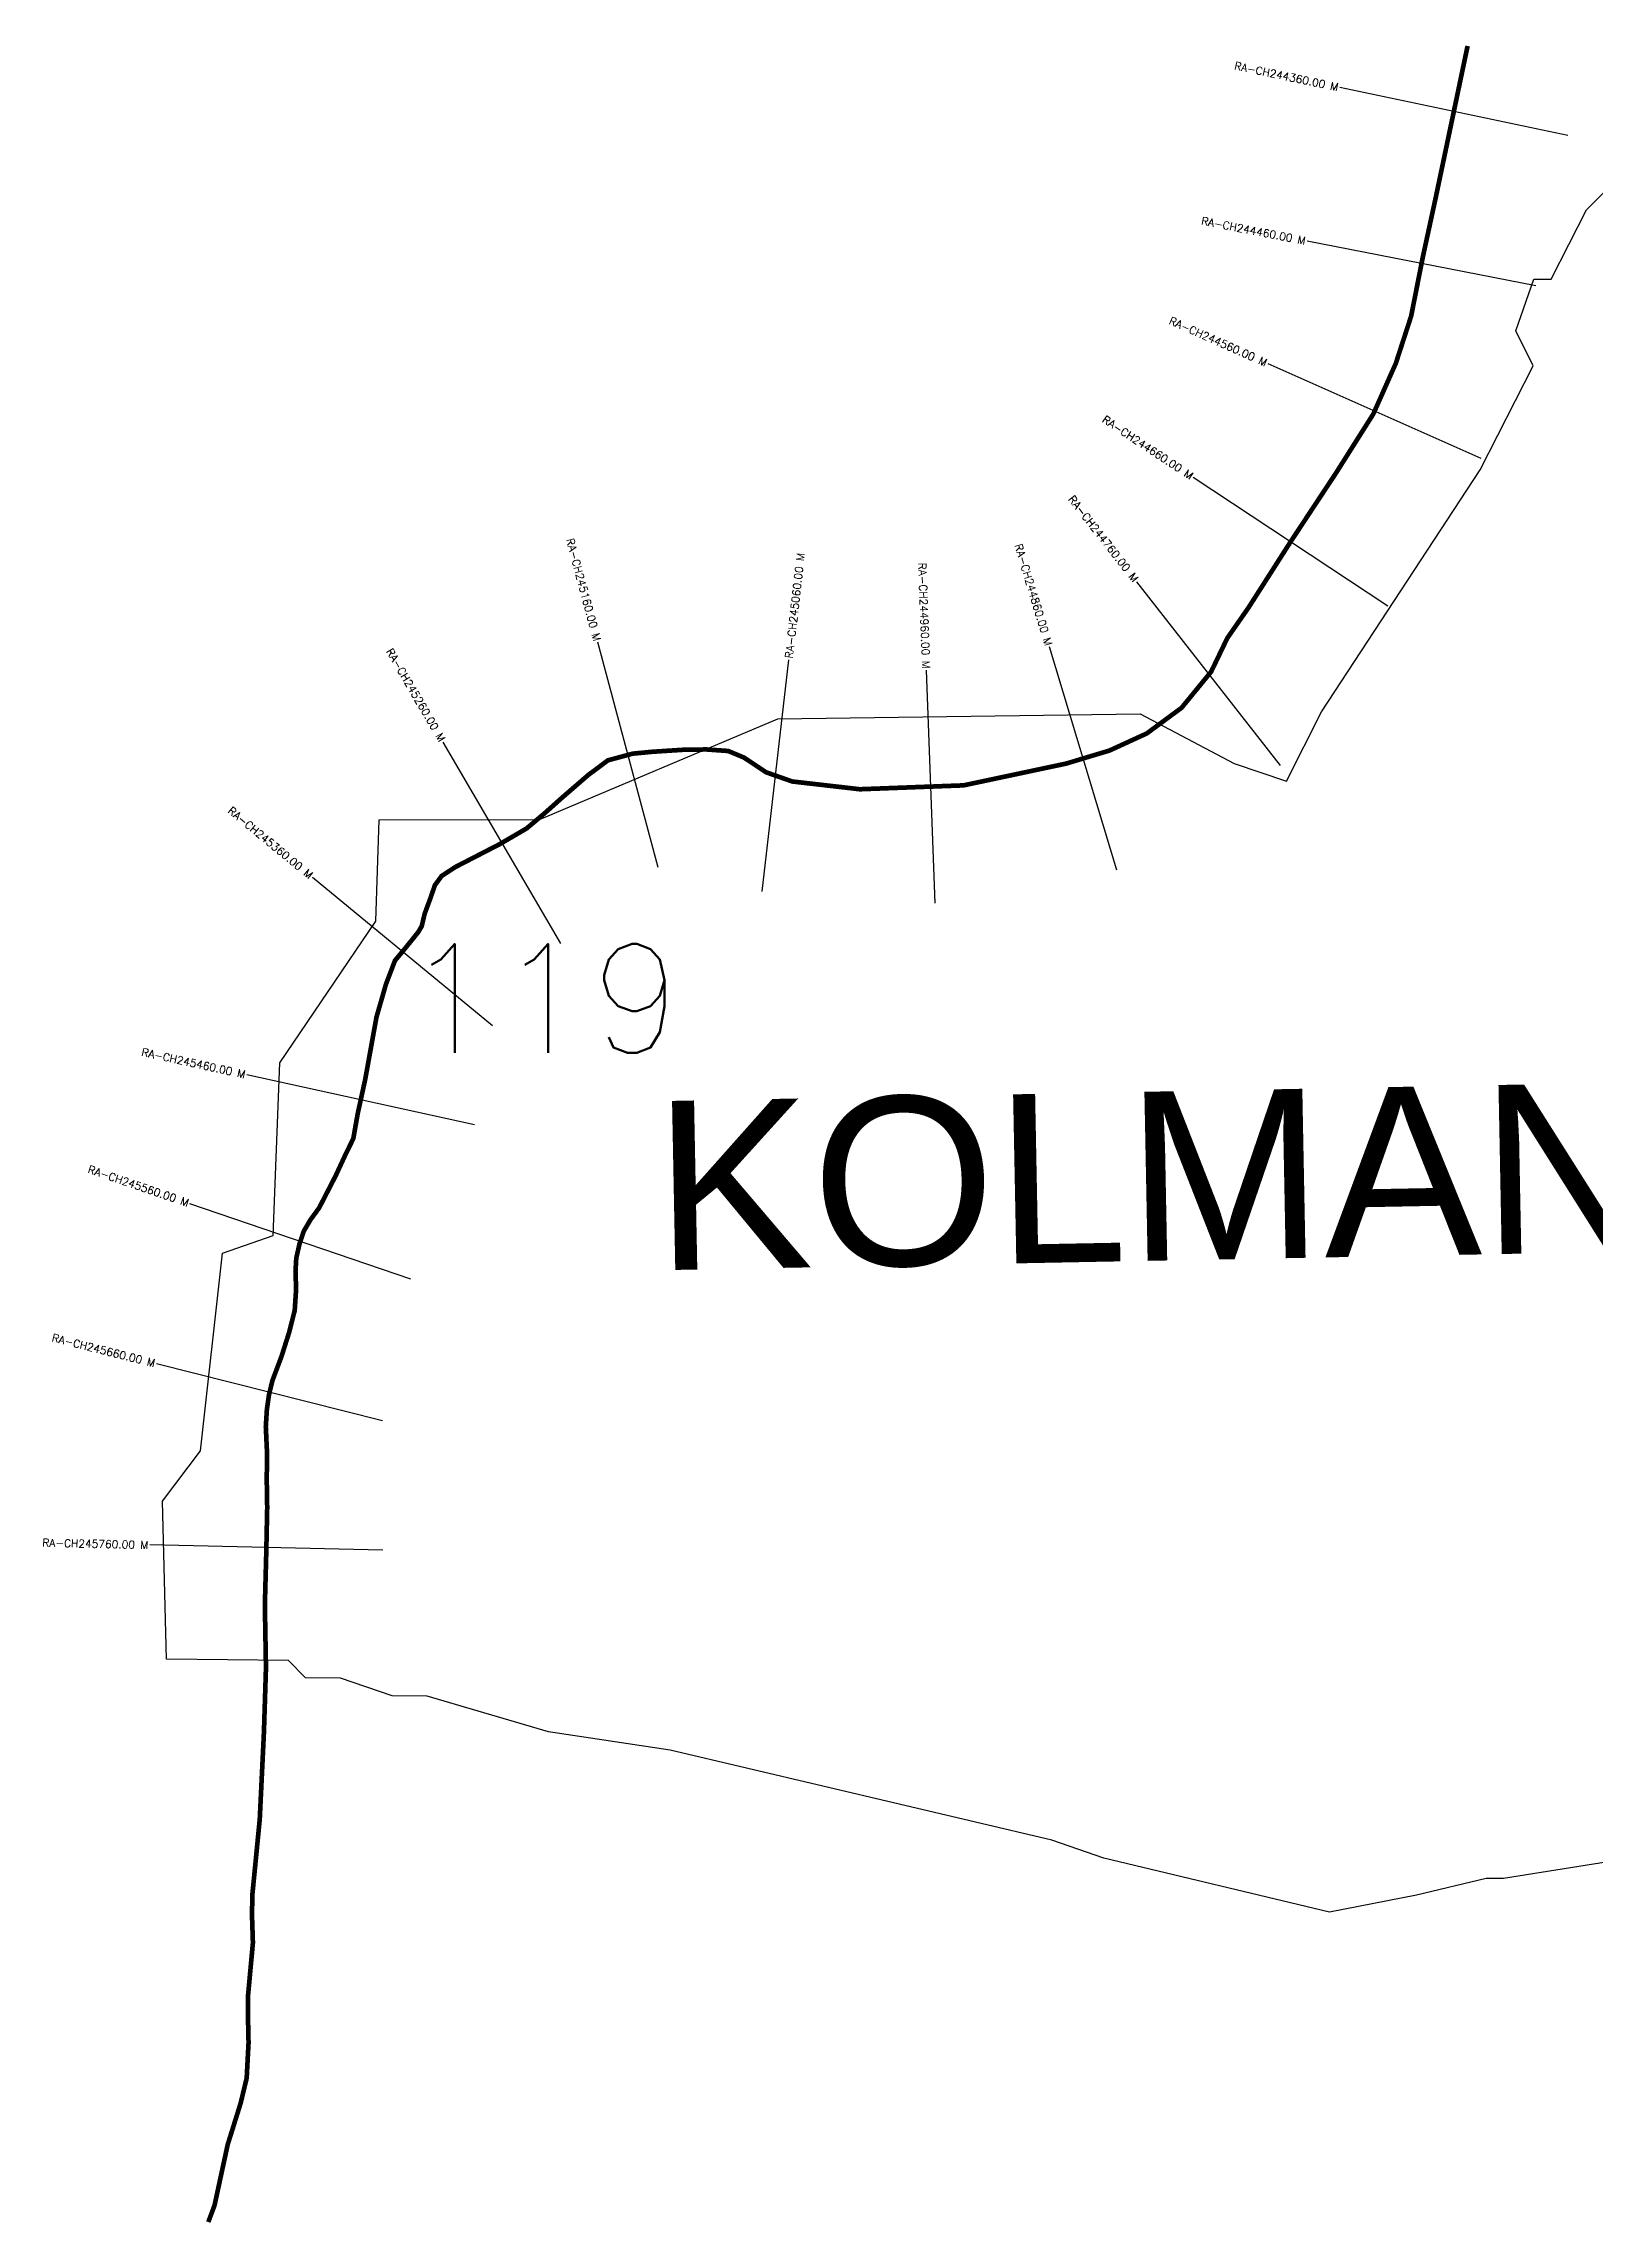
# Model space of a CAD drawing. Header units: metres. Extents: x 278606 to 280374, y 2046217 to 2047679.
# Drawn here: x 278606 to 279605, y 2046217 to 2047619 of the extents above; entities that cross this region are included whole.
import ezdxf
from ezdxf.enums import TextEntityAlignment as Align

# ---------------------------------------------------------------- set-up
doc = ezdxf.new("R2010")
doc.units = ezdxf.units.M
for name, color, linetype in [('CS', 134, 'Continuous'), ('CSMark', 6, 'Continuous'), ('NATURALLY PROTECTED', 3, 'Continuous'), ('VILLAGE NAME', 250, 'Continuous')]:
    doc.layers.add(name, color=color, linetype=linetype)
doc.styles.get("Standard").update_dxf_attribs({"font": 'simplex.shx'})

msp = doc.modelspace()

# ---------------------------------------------------------------- linework, layer by layer
at = {"color": 6, "flags": 128}
msp.add_lwpolyline([(279612.9, 2046449.8), (279545.7, 2046439.1), (279534.5, 2046439.2), (279489.7, 2046428.4), (279433.7, 2046417.6), (279288.5, 2046452.3), (279255.1, 2046463.8), (279009.4, 2046521.7), (278931.2, 2046533.5), (278853.1, 2046556.5), (278830.7, 2046556.6), (278797.3, 2046568.1), (278774.9, 2046568.3), (278763.8, 2046579.5), (278685.5, 2046580.2), (278682.9, 2046681.9), (278707.3, 2046714.2), (278721.5, 2046841.4), (278754.1, 2046852.8), (278758.3, 2046963.9), (278820.1, 2047054.9), (278822.2, 2047120.1), (278925.4, 2047120.3), (279078.7, 2047185.2), (279311.8, 2047188.4), (279372.4, 2047156.4), (279405.9, 2047144.9), (279428.6, 2047189.5), (279530.5, 2047345.3), (279564.6, 2047412.1), (279553.6, 2047434.6), (279565.1, 2047468), (279576.3, 2047467.9), (279599, 2047512.5), (279621.5, 2047534.7)], dxfattribs=at)
at = {"layer": 'CS'}
for p, q in [((279587, 2047560.3), (279440.3, 2047591.1)), ((279566.4, 2047463.5), (279419.2, 2047492.3)), ((279531.2, 2047352.5), (279394.1, 2047413.5)), ((279471.2, 2047257.6), (279346, 2047340.3)), ((279402.2, 2047155.1), (279309.8, 2047273.3)), ((279001.8, 2047089.4), (278962.9, 2047234.3)), ((279296.9, 2047087.8), (279253.4, 2047231.4)), ((279068.7, 2047074), (279085.7, 2047223)), ((279180, 2047066.6), (279174.3, 2047216.4)), ((278939.1, 2047040.6), (278863.5, 2047170.1)), ((278895.1, 2046987.7), (278779.3, 2047083.1)), ((278883.6, 2046924), (278737.1, 2046956.1)), ((278842.5, 2046824.7), (278700.5, 2046873.2)), ((278824.4, 2046733.5), (278679, 2046770.2)), ((278824.6, 2046650.4), (278674.7, 2046653.7))]:
    msp.add_line(p, q, dxfattribs=at)
at = {"layer": 'NATURALLY PROTECTED', "const_width": 3, "flags": 128}
msp.add_lwpolyline([(279522.5, 2047617.9), (279502, 2047520.4), (279493.6, 2047481.7), (279486.2, 2047444.2), (279476.3, 2047413.7), (279461.8, 2047381.1), (279437.9, 2047343.3), (279408.5, 2047298.8), (279381.6, 2047256.7), (279367.9, 2047237), (279357.5, 2047215.4), (279338.5, 2047192.2), (279316.1, 2047175.7), (279292.1, 2047164.7), (279264.2, 2047156.3), (279198.2, 2047142.3), (279131.5, 2047139.8), (279088, 2047144.8), (279071.2, 2047150.7), (279056.9, 2047160.2), (279046.8, 2047164.4), (279032.8, 2047165.4), (279018, 2047165.2), (278997.9, 2047163.9), (278985.4, 2047162.7), (278969.4, 2047158.4), (278956.8, 2047149), (278939.7, 2047134.2), (278928.4, 2047124.1), (278917.1, 2047114.6), (278899.8, 2047104.5), (278871.3, 2047089.8), (278862.4, 2047084), (278858.1, 2047078.1), (278855.2, 2047069.7), (278851.5, 2047059.7), (278849.6, 2047051.7), (278847.3, 2047047.8), (278839.3, 2047037.9), (278832.4, 2047029.6), (278826.6, 2047014.4), (278820.5, 2046993.2), (278813.2, 2046952.9), (278808.5, 2046931.5), (278805.6, 2046915.1), (278800.6, 2046904.9), (278794.2, 2046891.1), (278783.6, 2046870.5), (278778.1, 2046863), (278773.8, 2046855.7), (278771, 2046847.5), (278768.9, 2046838.2), (278768.4, 2046829.6), (278768.8, 2046818.4), (278767.9, 2046804.6), (278764.3, 2046790.4), (278759.3, 2046774.7), (278753.6, 2046759.6), (278751.4, 2046750.6), (278750, 2046741), (278749.3, 2046729.8), (278750.1, 2046712.6), (278749.9, 2046695.7), (278750.2, 2046677.8), (278749.6, 2046648.8), (278748.7, 2046614.9), (278749.4, 2046574.6), (278748.1, 2046533.3), (278745.4, 2046477.2), (278740.7, 2046429.3), (278740.4, 2046416), (278741, 2046397.8), (278738.4, 2046369.6), (278737.9, 2046364.2), (278737.8, 2046351.7), (278738.2, 2046333.5), (278737, 2046310.8), (278733.1, 2046294.6), (278724.8, 2046268.1), (278716.3, 2046228.9), (278712.3, 2046218.2)], dxfattribs=at)

# ---------------------------------------------------------------- texts
at = {"insert": (278837.9, 2047040.3), "char_height": 70, "attachment_point": 1}
msp.add_mtext_dynamic_manual_height_columns('119', width=95.172, gutter_width=1, heights=[0], dxfattribs=at)
at = {"layer": 'CSMark'}
for s, rotation, p in [('RA-CH244360.00 M', 348.1309, (279439.3, 2047591.3)), ('RA-CH244460.00 M', 348.9311, (279418.2, 2047492.5)), ('RA-CH244560.00 M', 336.0342, (279393.2, 2047413.9)), ('RA-CH244660.00 M', 326.5394, (279345.2, 2047340.8)), ('RA-CH244760.00 M', 308.0146, (279309.2, 2047274.1)), ('RA-CH245160.00 M', 285.0467, (278962.6, 2047235.3)), ('RA-CH244860.00 M', 286.8511, (279253.1, 2047232.3)), ('RA-CH244960.00 M', 272.1738, (279174.2, 2047217.4)), ('RA-CH245260.00 M', 300.2872, (278863, 2047171)), ('RA-CH245360.00 M', 320.5038, (278778.6, 2047083.7)), ('RA-CH245460.00 M', 347.6319, (278736.1, 2046956.3)), ('RA-CH245560.00 M', 341.1214, (278699.6, 2046873.6)), ('RA-CH245660.00 M', 345.8024, (278678, 2046770.5)), ('RA-CH245760.00 M', 358.755, (278673.7, 2046653.7))]:
    msp.add_text(s, height=5, rotation=rotation, dxfattribs=at).set_placement(p, align=Align.MIDDLE_RIGHT)
msp.add_text('RA-CH245060.00 M', height=5, rotation=83.4744, dxfattribs=at).set_placement((279085.8, 2047224), align=Align.MIDDLE_LEFT)
at = {"layer": 'VILLAGE NAME', "insert": (278998.2, 2046939.1), "char_height": 108.748, "attachment_point": 1, "rotation": 1.1028}
msp.add_mtext_dynamic_manual_height_columns('{\\fArial|b0|i0|c0|p34;KOLMANDALE}', width=726.929, gutter_width=543.7, heights=[0], dxfattribs=at)

doc.saveas('drawing.dxf')
